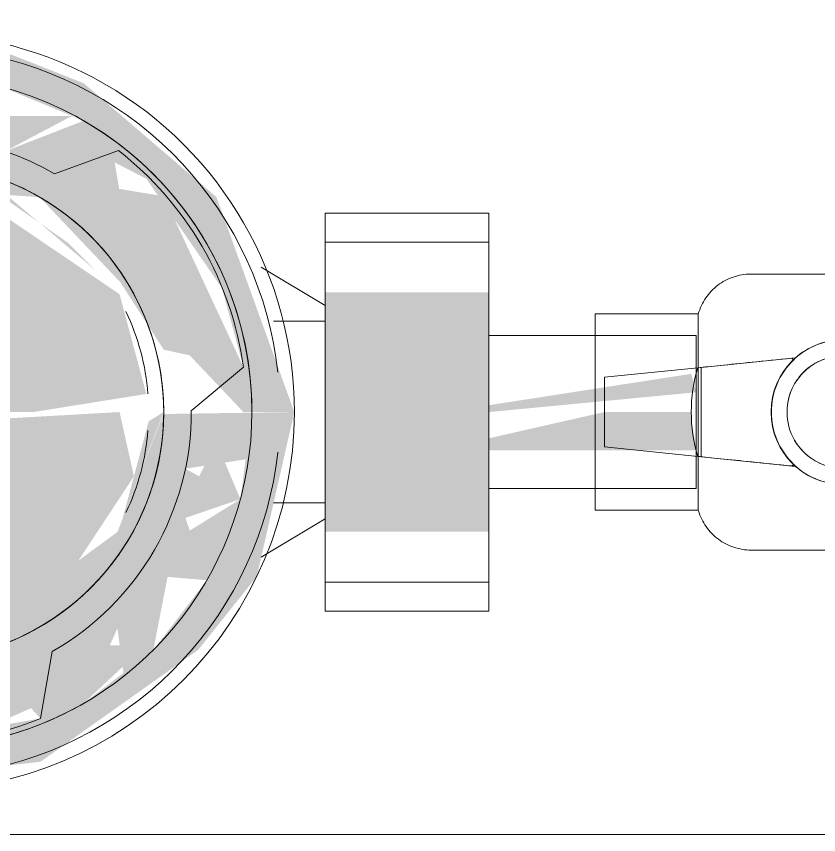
# Model space of a CAD drawing. Header units: metres. Extents: x -1 to 106, y -6 to 62.
# Drawn here: x 44.3449 to 44.476, y 0 to 0.1338 of the extents above; entities that cross this region are included whole.
import ezdxf

# ---------------------------------------------------------------- set-up
doc = ezdxf.new("R2010")
doc.units = ezdxf.units.M
doc.layers.add('ARQ-PAR', color=7, linetype='Continuous', lineweight=5)
doc.layers.add('P-PIPE', color=7, linetype='Continuous', lineweight=5)
doc.layers.add('ARQ_1100_BASE_TÉRREO_GARAGEM_dwg', color=7, linetype='Continuous', lineweight=5, true_color=0x767676)

# ---------------------------------------------------------------- blocks, each defined once
blk = doc.blocks.new('Hidrometro 7m³ - 7 m³_h - 1_-3701145-TÉRREO 1_20')
at = {"layer": 'P-PIPE', "true_color": 0x0080ff}
h = blk.add_hatch(color=150, dxfattribs=at)
h.paths.add_polyline_path([(44.2664414083176, 0.06909605118245829), (44.28917353208369, 0.06909605118245829), (44.28917353208369, 0.07960046197354588), (44.27476355905315, 0.07644698668105045), (44.28538574364968, 0.1019621298763839), (44.29709031341568, 0.1059242974098227), (44.30328371528852, 0.100561441652834), (44.31992806166426, 0.1061111957241914), (44.34866949020559, 0.1042444947339984), (44.38198949466586, 0.06909605118245829), (44.3903116454014, 0.06909605118245829), (44.37757840804214, 0.1042444947339984), (44.35587652685951, 0.1228720191555775), (44.33913141028909, 0.1294783269932707), (44.31414147937885, 0.1292600836085515), (44.28186101631636, 0.1076130969681794), (44.27257491322339, 0.09596869199813697)])
h.paths.add_polyline_path([(44.38198949466586, 0.07644698668105045), (44.36520477308689, 0.08533361212644079), (44.36093588832377, 0.1099241990783136), (44.36614346251969, 0.1072234572679232), (44.37847205775766, 0.08938901452853108)])
h.paths.add_polyline_path([(44.34304650980732, 0.1117386752202845), (44.34261157434013, 0.1222219716283445), (44.35587652685951, 0.1167274483905978)])
h.paths.add_polyline_path([(44.32557307521279, 0.1141042997974008), (44.31618934620796, 0.1224915784111344), (44.32837652685952, 0.1240960511824631), (44.32653112560383, 0.1175188767289187)])
h = blk.add_hatch(color=150, dxfattribs=at)
h.paths.add_polyline_path([(44.3008765268595, 0.02146465397431875), (44.29570815831803, 0.03394760763091817), (44.29437201473222, 0.02645574167321997), (44.29967794287474, 0.02238435981317179)])
h.paths.add_polyline_path([(44.35587652685951, 0.02146465397431875), (44.36599799016818, 0.03096864509699335), (44.35762595962182, 0.03096864509699335)])
h.paths.add_polyline_path([(44.32837652685952, 0.0285101244902954), (44.35246345493101, 0.03889199872469553), (44.34352620049346, 0.03462473456734465), (44.3200890009291, 0.03278602763186768), (44.32663809026684, 0.02923020850431103)])
h.paths.add_polyline_path([(44.37600792406768, 0.0415960511824559), (44.38150244730541, 0.0548610037018137), (44.37121158484739, 0.04846777446037367)])
h.paths.add_polyline_path([(44.36726739982476, 0.03020517821719941), (44.36958983181503, 0.04214789481557809), (44.36483559112133, 0.04255667632787981), (44.36711708563727, 0.03096864509699335)])
h.paths.add_polyline_path([(44.28074512965136, 0.0415960511824559), (44.28709011905043, 0.05081623709798287), (44.27525060641367, 0.0548610037018137), (44.27916976302892, 0.04539932264801928)])
h.paths.add_polyline_path([(44.28948565389425, 0.03020517821719941), (44.28716322190397, 0.04214789481557809), (44.28074512965136, 0.0415960511824559), (44.28917353208369, 0.03061194328013662)])
h.paths.add_polyline_path([(44.3078094188811, 0.03702929955374943), (44.29154828063213, 0.05922795234719246), (44.29603563059842, 0.08938901452853111), (44.28917353208369, 0.07644698668105049), (44.29423165098309, 0.04983072146700715), (44.30404697303348, 0.0385877556515491)])
h.paths.add_polyline_path([(44.36222154066563, 0.05160898364443628), (44.36896245355167, 0.06909605118247564), (44.36650393294497, 0.0675910892088119), (44.36250352299573, 0.05266135602715381)])
h.paths.add_polyline_path([(44.27525060641367, 0.0548610037018137), (44.27990001477711, 0.06353825883361074), (44.27392809054623, 0.06490650904059617), (44.27518368352808, 0.05536933348501252)])
h.paths.add_polyline_path([(44.38150244730541, 0.0548610037018137), (44.37755418571319, 0.0641356123062253), (44.37476550350146, 0.05859164039138805)])
h.paths.add_polyline_path([(44.35792843599953, 0.09217800164956662), (44.33888093765058, 0.1082990459583095), (44.34364424601294, 0.103535737595953), (44.35338717580437, 0.09671926184470991), (44.35707511084427, 0.0930313268048481)])
h.paths.add_polyline_path([(44.34304650980732, 0.1117386752202846), (44.35396584983152, 0.1175188767289188), (44.34280669834475, 0.1175188767289188)])
h.paths.add_polyline_path([(44.32557307521279, 0.1141042997974008), (44.32837652685952, 0.1240960511824631), (44.32076454584154, 0.1175188767289188)])
h = blk.add_hatch(color=150, dxfattribs=at)
h.paths.add_polyline_path([(44.33534399432632, 0.01543190144721049), (44.34728328871018, 0.02067322563599793), (44.33452895480993, 0.02932010699618438), (44.30946976500883, 0.02067322563599793), (44.30793613983968, 0.01899039134059978), (44.32837652685952, 0.01543190144721049)])
h.paths.add_polyline_path([(44.38198949466586, 0.07644698668105054), (44.36896245355167, 0.104384240657573), (44.35966274030337, 0.1059242974098228), (44.35707511084427, 0.09779463516722198), (44.36896245355167, 0.07929782146058673)])
h.paths.add_polyline_path([(44.27476355905315, 0.07644698668105054), (44.29154828063213, 0.08533361212645821), (44.29581716539527, 0.109924199078227), (44.29154828063213, 0.1081688815701903), (44.2784182761829, 0.089894122223798)])
for points in [[(44.347641856575, 0.06909605118245839), (44.36611442012398, 0.0720546947942425), (44.36174505675123, 0.08836138089792687), (44.33666405278991, 0.1054060747330837), (44.31722199284723, 0.104637862232831), (44.30304611051864, 0.09639949444875882), (44.29224627735333, 0.07805450298047688), (44.29500799696779, 0.06909605118245839), (44.33913141028909, 0.06909605118245839)], [(44.26173075329282, 0.04951764388595495), (44.26173075329282, 0.08867445847896163), (44.23462652685951, 0.08867445847896163), (44.23462652685951, 0.04951764388595495)], [(44.39533480042625, 0.04951764388595495), (44.4221265268595, 0.04951764388595495), (44.4221265268595, 0.08867445847896163), (44.39533480042625, 0.08867445847896163), (44.39533480042625, 0.05540207213404508)], [(44.32837652685952, 0.03056539175155606), (44.35172825081303, 0.03981391552875142), (44.36409253790201, 0.05859164039138812), (44.36174505675123, 0.06909605118245839), (44.29091702395036, 0.06509844062039932), (44.29500799696779, 0.04983072146700723), (44.3200890009291, 0.03278602763186775), (44.32805849097301, 0.03065060921050256)]]:
    blk.add_hatch(color=150, dxfattribs=at).paths.add_polyline_path(points)
h = blk.add_hatch(color=150, dxfattribs=at)
h.paths.add_polyline_path([(44.27525060641367, 0.05486100370181368), (44.28554146887166, 0.04846777446037365), (44.27916976302892, 0.04539932264801925)])
h.paths.add_polyline_path([(44.27337652685949, 0.06909605118245829), (44.28198755021759, 0.05859164039138802), (44.27475945877587, 0.05859164039138802), (44.27392809054623, 0.06490650904059614)])
h.paths.add_polyline_path([(44.3214090593927, 0.008713775371645867), (44.34881691387934, 0.01192035277949578), (44.37459392017498, 0.03020517821719938), (44.38417814049563, 0.04222341036674495), (44.3903116454014, 0.06909605118245829), (44.36892056752252, 0.06877789520456475), (44.36139582910995, 0.04948149382569925), (44.33534399432632, 0.03037705177132131), (44.31991319078779, 0.03201575307412201), (44.29500799696779, 0.04848605077728268), (44.28310880768578, 0.06909605118245829), (44.2664414083176, 0.06909605118245829), (44.28074512965136, 0.03197828301600563), (44.29154828063213, 0.01981232983043853), (44.31787211606844, 0.008713775371645867)])
h.paths.add_polyline_path([(44.3214090593927, 0.0154319014472104), (44.30946976500883, 0.02067322563599784), (44.3214090593927, 0.02942740898417325), (44.34728328871018, 0.02067322563599784), (44.34881691387934, 0.01899039134059969), (44.32837652685952, 0.0154319014472104)])
h.paths.add_polyline_path([(44.3008765268595, 0.02146465397431872), (44.29191746259767, 0.03166775209428535), (44.29912709409719, 0.03096864509699332), (44.29967794287474, 0.02797609688112031)])
h.paths.add_polyline_path([(44.37600792406768, 0.04159605118245588), (44.37251178403451, 0.05178949766434972), (44.38150244730541, 0.05486100370181368), (44.37640582803125, 0.04255667632787979)])
h.paths.add_polyline_path([(44.36726739982476, 0.03020517821719938), (44.36958983181503, 0.04214789481557806), (44.37600792406768, 0.04159605118245588), (44.36757952163532, 0.03061194328015392)])
h.paths.add_polyline_path([(44.35587652685951, 0.02146465397431872), (44.36139582910995, 0.0337365439586076), (44.36238103898679, 0.0264557416732546), (44.36139582910995, 0.02569976354589109)])
h.paths.add_polyline_path([(44.28948565389425, 0.03020517821719938), (44.28716322190397, 0.04214789481557806), (44.29154828063213, 0.04068154924926654), (44.28963596808175, 0.03096864509699332)])
h.paths.add_polyline_path([(44.38150244730541, 0.05486100370181368), (44.37251178403451, 0.05983965563035819), (44.38235831288408, 0.06136194819088438), (44.38199359494315, 0.05859164039138802)])
at = {"layer": 'P-PIPE'}
for p, q in [((44.32794856342441, 0.1295922654789698), (44.31799457648525, 0.1295922654789698)), ((44.31799457648525, 0.1295922654789698), (44.32794856342441, 0.1295922654789698)), ((44.32794856342441, 0.1295922654789698), (44.34055331777043, 0.1295922654789698)), ((44.34055331777043, 0.1295922654789698), (44.32794856342441, 0.1295922654789698)), ((44.29520394607288, 0.1118507755257416), (44.30565276223415, 0.1080477174597237)), ((44.30565276223415, 0.1080477174597238), (44.29520394607288, 0.1118507755257417)), ((44.35110029148469, 0.1080477174597233), (44.36154910764596, 0.1118507755257409)), ((44.36154910764596, 0.111850775525741), (44.35110029148469, 0.1080477174597233)), ((44.23462652685942, 0.09689156385659235), (44.23462652685942, 0.1016447172334638)), ((44.23462652685942, 0.1016447172334638), (44.23462652685942, 0.09689156385659238)), ((44.2617307532927, 0.1016447172334638), (44.23462652685942, 0.1016447172334638)), ((44.2617307532927, 0.1016447172334638), (44.23462652685942, 0.1016447172334638)), ((44.2617307532927, 0.09689156385659238), (44.2617307532927, 0.1016447172334638)), ((44.2617307532927, 0.1016447172334638), (44.2617307532927, 0.09689156385659235)), ((44.39533480042614, 0.09689156385659235), (44.39533480042614, 0.1016447172334638)), ((44.39533480042614, 0.1016447172334638), (44.39533480042614, 0.09689156385659219)), ((44.42212652685942, 0.1016447172334638), (44.39533480042614, 0.1016447172334638)), ((44.42212652685942, 0.1016447172334638), (44.39533480042614, 0.1016447172334638)), ((44.42212652685942, 0.09689156385659219), (44.42212652685942, 0.1016447172334638)), ((44.42212652685942, 0.1016447172334638), (44.42212652685942, 0.09689156385659235)), ((44.23462652685942, 0.09689156385659228), (44.23462652685942, 0.0413005385083241)), ((44.23462652685942, 0.09689156385659226), (44.23462652685942, 0.08867445847896095)), ((44.2617307532927, 0.09689156385659235), (44.23462652685942, 0.09689156385659235)), ((44.2617307532927, 0.09689156385659226), (44.23462652685942, 0.09689156385659226)), ((44.2617307532927, 0.0886744584789608), (44.2617307532927, 0.09689156385659219)), ((44.2617307532927, 0.04130053850832417), (44.2617307532927, 0.09689156385659237)), ((44.39533480042614, 0.09689156385659237), (44.39533480042614, 0.04130053850832417)), ((44.39533480042614, 0.09689156385659212), (44.39533480042614, 0.08867445847896067)), ((44.42212652685942, 0.09689156385659244), (44.39533480042614, 0.09689156385659244)), ((44.42212652685942, 0.09689156385659219), (44.39533480042614, 0.09689156385659219)), ((44.42212652685942, 0.08867445847896051), (44.42212652685942, 0.09689156385659205)), ((44.42212652685942, 0.04130053850832424), (44.42212652685942, 0.09689156385659244)), ((44.2617307532927, 0.08634927850381162), (44.2717539514761, 0.09237182356892892)), ((44.27175395147611, 0.09237182356893352), (44.2617307532927, 0.08634927850381162)), ((44.38489976478133, 0.09280704942437362), (44.39533480042614, 0.08653704744725771)), ((44.39533480042614, 0.08653704744725771), (44.38489976478135, 0.09280704942435895)), ((44.26983449149891, 0.08396211992977673), (44.2617307532927, 0.08396211992977673)), ((44.2617307532927, 0.08396211992977677), (44.2698344914989, 0.08396211992977677)), ((44.39533480042614, 0.08396211992977673), (44.38691856221992, 0.08396211992977673)), ((44.38691856221993, 0.08396211992977677), (44.39533480042614, 0.08396211992977677)), ((44.28328151203093, 0.06929957547893446), (44.27476355905306, 0.07644698668104953)), ((44.27476355905306, 0.07644698668104961), (44.28328151203093, 0.06929957547893442)), ((44.38198949466577, 0.0764469866810496), (44.3734715416879, 0.06929957547893409)), ((44.3734715416879, 0.06929957547893414), (44.38198949466577, 0.07644698668104981)), ((44.2617307532927, 0.05422998243513974), (44.26983449149891, 0.05422998243513974)), ((44.2698344914989, 0.05422998243513974), (44.2617307532927, 0.05422998243513974)), ((44.38691856221992, 0.05422998243513974), (44.39533480042614, 0.05422998243513974)), ((44.39533480042614, 0.05422998243513974), (44.38691856221993, 0.05422998243513974)), ((44.2717539514761, 0.04582027879598757), (44.2617307532927, 0.05184282386110486)), ((44.2617307532927, 0.05184282386110486), (44.27175395147611, 0.04582027879598296)), ((44.39533480042614, 0.05165505491765879), (44.38489976478133, 0.04538505294054285)), ((44.38489976478135, 0.04538505294055752), (44.39533480042614, 0.05165505491765879)), ((44.23462652685942, 0.04951764388595575), (44.23462652685942, 0.04130053850832435)), ((44.2617307532927, 0.04130053850832428), (44.2617307532927, 0.04951764388595561)), ((44.39533480042614, 0.04951764388595545), (44.39533480042614, 0.04130053850832419)), ((44.42212652685942, 0.04130053850832412), (44.42212652685942, 0.04951764388595531)), ((44.23462652685942, 0.04130053850832428), (44.23462652685942, 0.03654738513145261)), ((44.23462652685942, 0.03654738513145264), (44.23462652685942, 0.04130053850832402)), ((44.23462652685942, 0.04130053850832428), (44.2617307532927, 0.04130053850832428)), ((44.2617307532927, 0.04130053850832409), (44.23462652685942, 0.04130053850832409)), ((44.2617307532927, 0.04130053850832402), (44.2617307532927, 0.03654738513145264)), ((44.2617307532927, 0.03654738513145261), (44.2617307532927, 0.04130053850832428)), ((44.39533480042614, 0.04130053850832428), (44.39533480042614, 0.03654738513145261)), ((44.39533480042614, 0.03654738513145264), (44.39533480042614, 0.04130053850832409)), ((44.42212652685942, 0.04130053850832409), (44.39533480042614, 0.04130053850832409)), ((44.39533480042614, 0.0413005385083242), (44.42212652685942, 0.0413005385083242)), ((44.42212652685942, 0.04130053850832409), (44.42212652685942, 0.03654738513145264)), ((44.42212652685942, 0.03654738513145261), (44.42212652685942, 0.04130053850832428)), ((44.2617307532927, 0.03654738513145261), (44.23462652685942, 0.03654738513145261)), ((44.2617307532927, 0.03654738513145264), (44.23462652685942, 0.03654738513145264)), ((44.42212652685942, 0.03654738513145261), (44.39533480042614, 0.03654738513145261)), ((44.42212652685942, 0.03654738513145264), (44.39533480042614, 0.03654738513145264)), ((44.3079361398396, 0.01899039134058474), (44.30600527665622, 0.02994086060871737)), ((44.30600527665622, 0.02994086060871744), (44.3079361398396, 0.0189903913405848)), ((44.35074777706262, 0.02994086060871782), (44.34881691387923, 0.01899039134058503)), ((44.34881691387923, 0.0189903913405851), (44.35074777706262, 0.02994086060871805))]:
    blk.add_line(p, q, dxfattribs=at)
at = {"layer": 'P-PIPE', "flags": 128}
for points in [[(44.38761810709135, 0.0756271934316121), (44.38730954411589, 0.07799100056405892), (44.38690670088454, 0.08034057767498606), (44.38641022186054, 0.08267216594224573), (44.38582090130438, 0.0849820353219669), (44.38513968200327, 0.08726649051586359), (44.38436765376271, 0.0895218768830311), (44.3835060516633, 0.09174458628631955), (44.38255625408451, 0.09393106286486468), (44.3815197804999, 0.09607780872260546), (44.38039828904609, 0.09818138952405629), (44.37919357387018, 0.1002384399887229), (44.37790756225942, 0.1022456692746323), (44.3765423115581, 0.1041998662431466), (44.37510000587602, 0.1060979045959632), (44.37358295259472, 0.1079367478766438), (44.37199357867575, 0.109713454328201), (44.37033442677834, 0.111425181599273), (44.36860815119162, 0.113069191291421), (44.36681751358824, 0.1146428533398547), (44.36496537860639, 0.1161436502209692), (44.36305470926697, 0.1175691809798827), (44.3610885622333, 0.118917165071514), (44.35907008292125, 0.1201854460088565), (44.35700250046711, 0.1213719948129588), (44.35488912256172, 0.1224749132588748), (44.35273333015894, 0.1234924369123525), (44.35053857206675, 0.1244229379526002), (44.34830835942985, 0.1252649277764518), (44.34604626011274, 0.1260170593798082), (44.34375589299174, 0.126678129512543), (44.34144092216571, 0.1272470806034934), (44.33910505109412, 0.127723002452246), (44.33675201667236, 0.1281051336853927), (44.33438558325357, 0.128392862974454), (44.33200953662647, 0.1285857300139586), (44.3296276779587, 0.1286834262578109), (44.32724381771605, 0.1286857954128006), (44.32486176956643, 0.1285928336888408), (44.32248534427874, 0.1284046898048587), (44.32011834362643, 0.128121664750911), (44.3177645543056, 0.1277442113066984), (44.31542774187709, 0.1272729333172396), (44.31311164474235, 0.1267085847267636), (44.31081996816268, 0.1260520683726208), (44.30855637833166, 0.1253044345409635), (44.30632449651021, 0.1244668792863961), (44.30412789323315, 0.1235407425186958), (44.30197008259714, 0.1225275058591002), (44.29985451663885, 0.1214287902701269), (44.29778457981261, 0.1202463534623239), (44.29576358357565, 0.1189820870823669), (44.29379476109091, 0.1176380136867483), (44.29188126205435, 0.116216283506188), (44.29002614765622, 0.1147191710057025), (44.28823238568383, 0.1131490712458938), (44.2865028457737, 0.1115084960514709), (44.28484029482075, 0.1098000699927736), (44.2832473925518, 0.1080265261870372), (44.28172668727075, 0.1061907019260004), (44.28028061178158, 0.1042955341369073), (44.27891147949664, 0.1023440546838866), (44.2776214807355, 0.1003393855177979), (44.27641267922093, 0.0982847336816506), (44.27528700877762, 0.09618338618011749), (44.27424627023805, 0.09403870472088979), (44.27329212856194, 0.09185412033681231), (44.27242611017235, 0.08963312789690799), (44.271649600514, 0.08737928051526628), (44.27096384183677, 0.08509618386687443), (44.27036993120809, 0.08278749041940081), (44.26986881875848, 0.08045689358981867), (44.2694613061608, 0.07810812183590186), (44.26914804534832, 0.07574493269142894), (44.26913494662767, 0.0756271934316121)], [(44.36895942209691, 0.06909605118245839), (44.36892696010935, 0.07071893414237142), (44.36882962607886, 0.07233922083573514), (44.36866757571917, 0.07395431914951477), (44.36844106827627, 0.0755616452708953), (44.36815046611372, 0.07715862782099264), (44.36779623413306, 0.0787427119683972), (44.36737893902985, 0.0803113635163996), (44.3668992483872, 0.08186207295712386), (44.36635792960785, 0.0833923594863137), (44.3657558486864, 0.08489977497189319), (44.36509396882386, 0.0863819078707232), (44.36437334888678, 0.08783638708627657), (44.3635951417134, 0.0892608857621209), (44.36276059226911, 0.09065312500424395), (44.36187103565509, 0.09201087752683346), (44.36092789497207, 0.09333197121551629), (44.35993267904403, 0.09461429260221847), (44.35888698000411, 0.09585579024624025), (44.3577924707477, 0.09705447801617505), (44.35665090225616, 0.09820843826735356), (44.35546410079551, 0.09931582490947638), (44.35423396499493, 0.100374866360225), (44.35296246280927, 0.1013838683791164), (44.35165162837085, 0.1023412167781883), (44.35030355873511, 0.1032453800042296), (44.34892041052585, 0.1040949115889887), (44.34750439648517, 0.1048884524630956), (44.34605778193352, 0.1056247331304592), (44.34458288114558, 0.106302575699085), (44.34308205364791, 0.1069208957654372), (44.34155770044438, 0.1074787041493478), (44.34001226017497, 0.1079751084763536), (44.33844820521443, 0.108409314605453), (44.33686803771699, 0.1087806278994556), (44.33527428561364, 0.1090884543363162), (44.33366949856771, 0.1093323014593723), (44.33205624389613, 0.1095117791652554), (44.3304371024623, 0.1096266003279518), (44.32881466454705, 0.1096765812580596), (44.32719152570498, 0.1096616419967738), (44.32557028261195, 0.1095818064436997), (44.32395352891108, 0.1094372023187184), (44.32234385106343, 0.1092280609575588), (44.32074382421013, 0.108954716941821), (44.31915600805286, 0.1086176075635894), (44.31758294275873, 0.1082172721259526), (44.31602714489669, 0.1077543510802267), (44.31449110341131, 0.1072295850013378), (44.31297727564148, 0.1066438134030443), (44.31148808338853, 0.1059979733949734), (44.31002590904252, 0.105293098183344), (44.30859309177035, 0.104530315418148), (44.30719192377411, 0.1037108453890583), (44.3058246466237, 0.1028359990733581), (44.30449344767085, 0.1019071760384869), (44.30320045654986, 0.1009258622031921), (44.30194774177079, 0.09989362746026234), (44.3007373074101, 0.09881212316507311), (44.29957108990437, 0.09768307949380672), (44.29845095495298, 0.09650830267548798), (44.29737869453285, 0.09528967210240956), (44.29635602403194, 0.09402913732355576), (44.29538457950487, 0.0927287149256333), (44.29446591505562, 0.09139048530708017), (44.29360150035141, 0.0900165893498346), (44.29279271827134, 0.0886092249943042), (44.29204086269422, 0.08717064372328781), (44.29134713642854, 0.08570314695992623), (44.29071264928839, 0.08420908238595401), (44.29013841631782, 0.08269084018602169), (44.28962535616709, 0.08115084922371946), (44.28917428962295, 0.07959157315611132), (44.28878593829574, 0.07801550649228924), (44.28846092346465, 0.07642517060268736), (44.28819976508416, 0.07482310968546252), (44.2880028809519, 0.07321188669633455), (44.28787058604053, 0.07159407924840092), (44.28780309199361, 0.06997227548842269), (44.28779363162209, 0.06909605118245839)], [(44.28779363162209, 0.06909605118245839), (44.28782609360967, 0.06747316822254537), (44.28792342764014, 0.06585288152918163), (44.28808547799984, 0.06423778321540202), (44.28831198544274, 0.06263045709402147), (44.28860258760529, 0.06103347454392413), (44.28895681958595, 0.05944939039651956), (44.2893741146892, 0.05788073884851717), (44.28985380533182, 0.05633002940779291), (44.29039512411116, 0.05479974287860308), (44.29099720503262, 0.05329232739302359), (44.29165908489515, 0.05181019449419358), (44.29237970483224, 0.0503557152786402), (44.29315791200561, 0.04893121660279588), (44.2939924614499, 0.04753897736067281), (44.29488201806392, 0.04618122483808332), (44.29582515874694, 0.0448601311494005), (44.29682037467498, 0.04357780976269831), (44.29786607371491, 0.04233631211867653), (44.29896058297131, 0.04113762434874173), (44.30010215146285, 0.0399836640975632), (44.30128895292354, 0.03887627745544039), (44.30251908872408, 0.03781723600469179), (44.30379059090974, 0.03680823398581768), (44.30510142534817, 0.03585088558674582), (44.30644949498397, 0.03494672236068716), (44.30783264319317, 0.03409719077592806), (44.30924865723384, 0.0333036499018385), (44.3106952717855, 0.03256736923445758), (44.31217017257343, 0.03188952666583175), (44.3136710000711, 0.03127120659947953), (44.31519535327463, 0.03071339821558634), (44.31674079354405, 0.03021699388856317), (44.31830484850458, 0.02978278775946381), (44.31988501600203, 0.02941147446546123), (44.32147876810537, 0.02910364802860061), (44.32308355515131, 0.02885980090554452), (44.32469680982288, 0.0286803231996614), (44.32631595125672, 0.02856550203696495), (44.32793838917196, 0.02851552110685718), (44.32956152801404, 0.02853046036814297), (44.33118277110707, 0.02861029592121707), (44.33279952480794, 0.0287549000461984), (44.33440920265559, 0.02896404140735802), (44.33600922950889, 0.02923738542309582), (44.33759704566615, 0.02957449480132739), (44.33917011096028, 0.02997483023896419), (44.34072590882232, 0.03043775128469008), (44.34226195030771, 0.03096251736357893), (44.34377577807754, 0.03154828896187244), (44.34526497033048, 0.03219412896994338), (44.3467271446765, 0.03289900418159007), (44.34815996194867, 0.03366178694676881), (44.3495611299449, 0.03448125697585845), (44.35092840709532, 0.03535610329155873), (44.35225960604816, 0.03628492632642986), (44.35355259716916, 0.03726624016174199), (44.35480531194822, 0.03829847490467176), (44.35601574630892, 0.03937997919984366), (44.35718196381465, 0.04050902287111006), (44.35830209876604, 0.0416837996894288), (44.35937435918616, 0.04290243026250722), (44.36039702968708, 0.04416296504136101), (44.36136847421415, 0.04546338743930081), (44.36228713866339, 0.04680161705785393), (44.36315155336761, 0.04817551301508218), (44.36396033544768, 0.04958287737061258), (44.36471219102479, 0.05102145864162897), (44.36540591729047, 0.05248895540500787), (44.36604040443062, 0.05398301997896277), (44.36661463740119, 0.05550126217891242), (44.36712769755193, 0.05704125314119731), (44.36757876409606, 0.05860052920880546), (44.36796711542327, 0.06017659587264487), (44.36829213025436, 0.06176693176224674), (44.36855328863486, 0.06336899267947159), (44.36875017276711, 0.06498021566858223), (44.36888246767848, 0.06659802311651586), (44.36894996172541, 0.0682198268764941), (44.36895942209691, 0.06909605118245839)], [(44.26913494662767, 0.06256490893332192), (44.26944350960313, 0.06020110180085779), (44.26984635283447, 0.05785152468991331), (44.27034283185846, 0.05551993642268829), (44.27093215241463, 0.05321006704294981), (44.27161337171577, 0.05092561184905311), (44.27238539995631, 0.0486702254818856), (44.27324700205571, 0.04644751607859715), (44.2741967996345, 0.04426103950005202), (44.27523327321911, 0.04211429364231124), (44.27635476467292, 0.04001071284086041), (44.27755947984884, 0.03795366237619385), (44.2788454914596, 0.03594643309028441), (44.28021074216092, 0.03399223612177005), (44.28165304784299, 0.03209419776893618), (44.28317010112429, 0.03025535448827289), (44.28475947504327, 0.02847864803673304), (44.28641862694067, 0.02676692076564367), (44.2881449025274, 0.02512291107346103), (44.28993554013078, 0.02354924902506199), (44.29178767511262, 0.02204845214394753), (44.29369834445205, 0.02062292138503397), (44.29566449148572, 0.0192749372934027), (44.29768297079776, 0.01800665635606018), (44.2997505532519, 0.01682010755195791), (44.30186393115729, 0.01571718910604194), (44.30401972356007, 0.01469966545256419), (44.30621448165227, 0.01376916441231645), (44.30844469428919, 0.01292717458846485), (44.31070679360628, 0.01217504298510847), (44.31299716072726, 0.01151397285237375), (44.31531213155331, 0.01094502176142326), (44.31764800262489, 0.01046909991267074), (44.32000103704664, 0.01008696867952402), (44.32236747046544, 0.009799239390462738), (44.32474351709254, 0.009606372350958084), (44.32712537576031, 0.00950867610712315), (44.32950923600296, 0.009506306952116104), (44.33189128415258, 0.009599268676075856), (44.33426770944031, 0.009787412560057994), (44.33663471009259, 0.010070437614023), (44.33898849941342, 0.01044789105821831), (44.34132531184191, 0.01091916904769444), (44.34364140897667, 0.01148351763817044), (44.34593308555634, 0.0121400339922959), (44.34819667538736, 0.01288766782395317), (44.35042855720879, 0.01372522307852062), (44.35262516048586, 0.01465135984622087), (44.35478297112187, 0.01566459650581654), (44.35689853708016, 0.01676331209478984), (44.35896847390641, 0.01794574890259276), (44.36098947014336, 0.01921001528256714), (44.36295829262811, 0.02055408867816844), (44.3648717916647, 0.02197581885872867), (44.36672690606279, 0.02347293135921416), (44.36852066803518, 0.02504303111902294), (44.37025020794532, 0.02668360631344584), (44.37191275889826, 0.02839203237214313), (44.37350566116721, 0.03016557617787952), (44.37502636644826, 0.03200140043891632), (44.37647244193743, 0.0338965682280267), (44.37784157422237, 0.03584804768104744), (44.37913157298351, 0.0378527168471361), (44.38034037449808, 0.03990736868326611), (44.38146604494139, 0.04200871618481655), (44.38250678348097, 0.04415339764402691), (44.38346092515707, 0.04633798202810439), (44.38432694354665, 0.04855897446800871), (44.38510345320501, 0.05081282184965042), (44.38578921188225, 0.05309591849804227), (44.38638312251092, 0.05540461194551589), (44.38688423496053, 0.05773520877509803), (44.38729174755822, 0.06008398052903215), (44.38760500837069, 0.06244716967352241), (44.38761810709135, 0.06256490893332192)]]:
    blk.add_lwpolyline(points, dxfattribs=at)
at = {"layer": 'P-PIPE'}
for centre, radius, start, end in [((44.32837652685942, 0.06909605118245829), 0.06193511854191745, 359.9999999999996, 179.9999999999997), ((44.32837652685942, 0.06909605118245832), 0.055, 1.526666247102488e-13, 179.9999999999997), ((44.32837652685942, 0.06909605118245829), 0.055, 75.00000000000493, 90.00000000000026), ((44.32837652685942, 0.06909605118245829), 0.05500000000000002, 105.0000000000008, 180.0000000000001), ((44.32837652685942, 0.06909605118245829), 0.054999999999997, 6.794821364945334e-13, 60.00000000000215), ((44.32837652685942, 0.06909605118245858), 0.04509547410239921, 59.74141256887262, 104.8384714029756), ((44.32837652685942, 0.06909605118245865), 0.04509547410239672, 59.74141256887123, 104.8384714029764), ((44.32837652685942, 0.06909605118245858), 0.0450954741024003, 104.8384714029753, 120.2585874311342), ((44.32837652685942, 0.06909605118245865), 0.04509547410240608, 104.8384714029735, 120.2585874311309), ((44.32837652685942, 0.06909605118245865), 0.05411456892289069, 127.8072091242655, 172.1927908757327), ((44.32837652685942, 0.06909605118245865), 0.05411456892288231, 7.807209124266516, 52.19279087573535), ((44.32837652685942, 0.06909605118245865), 0.04058592669216665, 1.567318989948473e-13, 180), ((44.32837652685942, 0.06909605118245832), 0.04058289523740567, 30.00306117454352, 149.996938825456), ((44.32837652685942, 0.06909605118245858), 0.04058592669215528, 44.99999999999979, 134.9999999999997), ((44.32837652685942, 0.06909605118245837), 0.03812740608546496, 94.49728513183686, 115.5027148684779), ((44.32837652685942, 0.06909605118245832), 0.03812740608546464, 75.0000000000091, 85.50271486844144), ((44.32837652685942, 0.06909605118245837), 0.03812740608546706, 75.00000000000996, 85.50271486844173), ((44.32837652685942, 0.06909605118245832), 0.03812740608546349, 105.0000000000017, 115.5027148684788), ((44.32837652685942, 0.06909605118245832), 0.04058289523741072, 149.9999999999977, 179.9999999999996), ((44.32837652685942, 0.06909605118245832), 0.04058289523740653, 359.9999999999995, 30.00000000000435), ((44.32837652685942, 0.06909605118245837), 0.03812740608547249, 154.497285131224, 175.5027148684159), ((44.32837652685942, 0.06909605118245837), 0.03812740608546576, 4.497285131582427, 25.50271486832738), ((44.32837652685942, 0.06909605118245858), 0.04058592669216374, 164.9999999999989, 179.9999999999993), ((44.32837652685942, 0.06909605118245832), 0.03812740608546576, 165.000000000001, 175.5027148684171), ((44.32837652685942, 0.06909605118245858), 0.04058592669215954, 359.9999999999996, 14.99999999999882), ((44.32837652685942, 0.06909605118245829), 0.06193511854191747, 179.9999999999999, 359.9999999999996), ((44.32837652685942, 0.06909605118245832), 0.05499999999999969, 179.9999999999999, 281.3328214509258), ((44.32837652685942, 0.06909605118245858), 0.04509547410241183, 179.7414125688652, 240.2585874311395), ((44.32837652685942, 0.06909605118245865), 0.04509547410240874, 179.7414125688649, 240.2585874311376), ((44.32837652685942, 0.06909605118245858), 0.04058592669216666, 180.0000000000002, 254.9999999999944), ((44.32837652685942, 0.06909605118245865), 0.0405859266921616, 180.0000000000006, 1.017777498068325e-13), ((44.32837652685942, 0.06909605118245832), 0.04058289523741365, 180, 359.9999999999994), ((44.32837652685942, 0.06909605118245858), 0.04058592669216007, 284.9999999999879, 359.9999999999994), ((44.32837652685942, 0.06909605118245832), 0.0549999999999931, 284.9999999999948, 359.9999999999993), ((44.32837652685942, 0.06909605118245858), 0.04509547410239452, 299.7414125688619, 0.2585874311344354), ((44.32837652685942, 0.06909605118245865), 0.04509547410239596, 299.741412568861, 0.2585874311340912), ((44.32837652685942, 0.06909605118245832), 0.03812740608547167, 184.4972851316481, 205.5027148683264), ((44.32837652685942, 0.06909605118245837), 0.03812740608546202, 184.4972851316466, 205.5027148683204), ((44.32837652685942, 0.06909605118245832), 0.03812740608546257, 334.4972851316414, 355.5027148683528), ((44.32837652685942, 0.06909605118245837), 0.0381274060854619, 334.4972851316414, 355.5027148683525), ((44.32837652685942, 0.06909605118245832), 0.0381274060854648, 244.4972851316533, 265.502714868302), ((44.32837652685942, 0.06909605118245837), 0.03812740608546832, 244.4972851316552, 265.5027148683023), ((44.32837652685942, 0.06909605118245837), 0.03812740608546146, 274.4972851316335, 284.9999999999917), ((44.32837652685942, 0.06909605118245829), 0.05500000000000284, 239.9999999999979, 281.3328214509253), ((44.32837652685942, 0.06909605118245829), 0.05500000000000316, 284.9999999999923, 299.9999999999949), ((44.32837652685942, 0.06909605118245865), 0.05411456892288512, 247.8072091242652, 292.1927908757273)]:
    blk.add_arc(centre, radius, start, end, dxfattribs=at)
blk = doc.blocks.new('Registro Esfera VS - Agua Fria - MEP - Tigre - Soldável - 25 mm-271304-TÉRREO 1_20')
at = {"layer": 'P-PIPE', "true_color": 0x0080ff}
for points in [[(-0.002383723405501678, 0.008896176860125343), (-0.009210000000099262, 0), (0.002768134035422827, 0.00494301760747826), (3.020337103271231e-05, 0.007043905697468654)], [(-0.03906332607866998, 0.005689999999992643), (-0.03906332607866998, -0.005689999999992643), (-0.02487006381127431, 0)], [(0.03906332607846207, 0.005689999999992643), (0.0248700638110664, 0), (0.03906332607846207, 0), (0.03906332607846207, 0.004959368053600884)]]:
    blk.add_hatch(color=150, dxfattribs=at).paths.add_polyline_path(points)
at = {"layer": 'P-PIPE'}
for p, q in [((-0.01358429738180257, 0.03030999999999917), (-0.01584000000010729, 0.03030999999999917)), ((-0.01583999999999996, 0.03031), (-0.01583999999999996, 0)), ((-0.01222163749089123, 0.02257000000000266), (-0.01358429738180257, 0.03030999999999917)), ((-0.0135842973816735, 0.03031), (-0.0135842973816735, 0)), ((-0.02464000000010529, 0.0293099999999994), (-0.0303300000000806, 0.02362000000000676)), ((-0.01584000000010729, 0.0293099999999994), (-0.02464000000010529, 0.0293099999999994)), ((-0.02463999999999955, 0.02931), (-0.02463999999999955, -3.698392923922007e-16)), ((-0.02463999999999955, 0.02931), (-0.02463999999999955, 0.007585986211954953)), ((-0.01583999999999996, 0.02931), (-0.01583999999999996, -0.02931)), ((-0.01583999999999996, 0.02931), (-0.01583999999999996, -0.02931)), ((-0.03032999999999977, 0.006113305845321444), (-0.03032999999999977, 0.02361999999999994)), ((0.01506999999989175, 0.02257000000000266), (-0.01222163749089123, 0.02257000000000266)), ((-0.01222163749075781, -7.880273381768952e-17), (-0.01222163749075781, 0.02257)), ((-0.01222163749075781, -1.444693502669362e-16), (-0.01222163749075781, 0.02257)), ((-0.0303300000000806, 0.01651999999999971), (-0.04243000000008652, 0.01651999999999971)), ((-0.04242999999999963, 0.01652), (-0.04242999999999963, -0.01652)), ((-0.04242999999999963, 0.01652), (-0.04242999999999963, 0.008260000000000014)), ((-0.03032999999999977, 0.01652), (-0.03032999999999977, 0.004275690625093394)), ((-0.03032999999999977, 0.01652), (-0.03032999999999977, 0.008259999999999955)), ((0.04056999999987729, 0.01606000000001541), (0.02371116311603928, 0.01606000000001541)), ((0.0237111631161552, 0.01606000000000005), (0.0237111631161552, -1.02799192081834e-16)), ((0.02371116311615522, 0.01606), (0.02371116311615522, 4.475921902058268e-17)), ((0.04057000000000018, 0.008029999999999914), (0.04057000000000018, 0.01606)), ((0.04057000000000018, -0.01606), (0.04057000000000018, 0.01606)), ((-0.04242999999999963, -0.0125), (-0.04242999999999963, 0.0125)), ((-0.04242999999999963, 0.006249999999999895), (-0.04242999999999963, 0.0125)), ((-0.02463999999999997, 0.0125), (-0.02463999999999997, -0.0125)), ((-0.02463999999999997, 0.0125), (-0.02463999999999997, 0.006250000000000011)), ((0.02406000000000002, 0.006249999999999895), (0.02406000000000002, 0.0125)), ((0.02406000000000002, -0.0125), (0.02406000000000002, 0.0125)), ((0.04057000000000018, 0.0125), (0.04057000000000018, -0.0125)), ((0.04057000000000018, 0.0125), (0.04057000000000018, 0.006249999999999975)), ((-0.02553860962731542, 0.007070487320269976), (-0.0078170303828916, 0.008879354480644945)), ((-0.007792476536117435, 0.00888186072720898), (-0.008426103140423934, 0.008817185545575234)), ((0.008426103140424229, 0.008817185545575227), (0.007792476536117428, 0.008881860727209005)), ((0.00781703038289159, 0.00887935448064496), (0.02325066275442549, 0.007304021358403492)), ((-0.02379018224824785, 0.007248951825305039), (-0.03906332607858733, 0.005689999999999879)), ((-0.03906332607858737, 0.005689999999999879), (-0.02553860962731542, 0.007070487320269976)), ((-0.02553860962731542, 0.007070487320269978), (-0.02553860962731542, -0.007070570742106638)), ((0.02325066275442548, 0.007304021358403492), (0.02325066275442548, -0.007304118892530863)), ((0.02325066275442548, 0.007304021358403495), (0.03906332607858731, 0.005689999999999879)), ((0.03906332607858735, 0.005689999999999879), (0.02379018224824784, 0.00724895182530506)), ((-0.03906332607858733, 0.005689999999999879), (-0.03906332607858733, -0.005689999999999877)), ((0.03906332607858735, -0.005689999999999877), (0.03906332607858735, 0.005689999999999879)), ((-0.01583999999999996, 9.793431210210342e-17), (-0.01583999999999996, -0.03031)), ((-0.0135842973816735, 9.793431210210342e-17), (-0.0135842973816735, -0.03031)), ((0.02371116311615523, 4.475921902058255e-17), (0.02371116311615523, -0.01605999999999995)), ((-0.02463999999999955, -5.520668587620755e-16), (-0.02463999999999955, -0.02931)), ((-0.01222163749075781, -0.02257), (-0.01222163749075781, -7.880273381768952e-17)), ((-0.01222163749075781, -0.02257), (-0.01222163749075781, -1.444693502669362e-16)), ((0.02371116311615522, -2.036316014042374e-16), (0.02371116311615522, -0.01606)), ((-0.03032999999999977, -0.00427569062509384), (-0.03032999999999977, -0.01652)), ((-0.04242999999999963, -0.0125), (-0.04242999999999963, -0.006250000000000072)), ((-0.03906332607858733, -0.005689999999999877), (-0.02379015262154512, -0.00724904905584393)), ((-0.02553860962731542, -0.007070570742106639), (-0.03906332607858737, -0.005689999999999877)), ((-0.03032999999999977, -0.02361999999999994), (-0.03032999999999977, -0.006113305845321551)), ((-0.02463999999999997, -0.00624999999999998), (-0.02463999999999997, -0.0125)), ((0.03906332607858731, -0.005689999999999877), (0.02325066275442548, -0.007304118892530864)), ((0.02379015262154507, -0.007249049055843951), (0.03906332607858735, -0.005689999999999876)), ((0.02406000000000002, -0.0125), (0.02406000000000002, -0.006250000000000072)), ((0.04057000000000018, -0.006249999999999993), (0.04057000000000018, -0.0125)), ((-0.007816782739577144, -0.008879572489835811), (-0.02553860962731542, -0.007070570742106637)), ((-0.02463999999999955, -0.007585986211954948), (-0.02463999999999955, -0.02931)), ((0.02325066275442548, -0.007304118892530862), (0.007816782739577121, -0.008879572489835827)), ((-0.04242999999999963, -0.00825999999999997), (-0.04242999999999963, -0.01652)), ((-0.03032999999999977, -0.008260000000000003), (-0.03032999999999977, -0.01652)), ((-0.008426265668576785, -0.008817357928619533), (-0.007792259091649485, -0.00888207580522439)), ((0.00779225909164949, -0.00888207580522441), (0.008426265668577097, -0.008817357928619521)), ((0.04057000000000018, -0.01606), (0.04057000000000018, -0.008030000000000068)), ((-0.04243000000008652, -0.01651999999999971), (-0.0303300000000806, -0.01651999999999971)), ((0.02371116311603928, -0.01606000000001541), (0.04056999999987729, -0.01606000000001541)), ((-0.01358429738180257, -0.03030999999999917), (-0.01222163749089123, -0.02257000000000266)), ((-0.01222163749089123, -0.02257000000000266), (0.01506999999989175, -0.02257000000000266)), ((-0.0303300000000806, -0.02362000000000676), (-0.02464000000010529, -0.0293099999999994)), ((-0.02464000000010529, -0.0293099999999994), (-0.01584000000010729, -0.0293099999999994)), ((-0.01584000000010729, -0.03030999999999917), (-0.01358429738180257, -0.03030999999999917))]:
    blk.add_line(p, q, dxfattribs=at)
at = {"layer": 'P-PIPE', "flags": 128}
for points in [[(0.01506999999989175, 0.02257000000000266), (0.0154295041142238, 0.02256280895888067), (0.01578843309866106, 0.0225412473396525), (0.01614621274341662, 0.02250534963631421), (0.01650227067732531, 0.02245517327755452), (0.01685603728372407, 0.02239079853480634), (0.01720694661144644, 0.02231232839393147), (0.01755443728048058, 0.02221988839041674), (0.01789795337983078, 0.02211362640854991), (0.0182369453570278, 0.02199371244485215), (0.01857087089724373, 0.02186033833607912), (0.01889919579086782, 0.02171371745234514), (0.01922139478801855, 0.02155408435578611), (0.0195369524391258, 0.02138169442529838), (0.01984536391919191, 0.02119682344801204), (0.02014613583569726, 0.02099976717803547), (0.02043878701775911, 0.02079084086338976), (0.02072284928585095, 0.02057037874156581), (0.02099786820090394, 0.0203387335049692), (0.02126340379143922, 0.02009627573654712), (0.02151903125706767, 0.01984339331703559), (0.02176434164842658, 0.01958049080431201), (0.02199894252119666, 0.01930798878636037), (0.02222245856402642, 0.01902632320821303), (0.02243453219890835, 0.0187359446747922), (0.02263482415331391, 0.01843731772973774), (0.0228230140028053, 0.0181309201125257), (0.02299880068381199, 0.0178172419939121), (0.02316190297504745, 0.0174967851920238), (0.02331205994773936, 0.01717006236935617), (0.02344903138273267, 0.01683759621275685), (0.02357259815495072, 0.01649991859708844), (0.02368256258389774, 0.01615756973458006), (0.02371116311603928, 0.01606000000001541)], [(0.007817030382757457, 0.008879354480634993), (0.007455698118566125, 0.009184849784465723), (0.007082438327809177, 0.009475651287952996), (0.006697848146563138, 0.009751293770777603), (0.006302542837130023, 0.01001133626369824), (0.005897154803546528, 0.01025536275426903), (0.005482332580307412, 0.01048298285210108), (0.005058739794476332, 0.01069383241363353), (0.004627054104094896, 0.01088757412450814), (0.004187966114172013, 0.01106389803937423), (0.003742178271882222, 0.01122252207752995), (0.003290403742636227, 0.0113631924743826), (0.002833365269310707, 0.01148568418728987), (0.002371794015988781, 0.01158980125562621), (0.00190642839818629, 0.01167537711434643), (0.001438012901643015, 0.01174227486028444), (0.0009672968911688259, 0.01179038747132554), (0.0004950334120743719, 0.01181963797756871), (2.197798508723281e-05, 0.01182997958442697), (-0.000451112601989189, 0.01182139574756179), (-0.0009234815051463557, 0.01179390019925304), (-0.001394373034868022, 0.01174753692651643), (-0.00186303386516438, 0.01168238010072582), (-0.002328714238759858, 0.01159853395886166), (-0.002790669166286171, 0.01149613263688807), (-0.003248159618475711, 0.01137533995508525), (-0.003700453708201985, 0.01123634915594366), (-0.004146827861327529, 0.01107938259513976), (-0.004586567974522769, 0.01090469138562785), (-0.00501897055742229, 0.01071255499614763), (-0.005443343858009667, 0.0105032808038528), (-0.005859008969636852, 0.01027720360287995), (-0.00626530091676741, 0.01003468506847662), (-0.006661569718993087, 0.00977611317861165), (-0.007047181430620913, 0.009501901593085131), (-0.00742151915541499, 0.009212488992009231), (-0.00778398403264664, 0.008908338373746438), (-0.00781703038300002, 0.008879354480634993)], [(-0.0078170303828916, 0.008879354480644953), (-0.009204998775837473, 0.007430807327392537), (-0.01032824358855694, 0.005768559991491155), (-0.01115446178706435, 0.003940416506020821), (-0.01165989242962754, 0.001998951857728048), (-0.01183, 1.057487430955462e-18)], [(0.01183, 3.278211035961931e-17), (0.01165989242962753, 0.001998951857728077), (0.01115446178706434, 0.003940416506020845), (0.01032824358855693, 0.005768559991491176), (0.009204998775837464, 0.00743080732739255), (0.00781703038289159, 0.008879354480644962)], [(-0.01183, -7.508160759783778e-17), (-0.01165988127951429, -0.001999016895284296), (-0.01115441782795741, -0.003940540942478061), (-0.01032814705794662, -0.005768732820076581), (-0.00920483298066854, -0.007431012703393578), (-0.007816782739577139, -0.008879572489835808)], [(0.007816782739577123, -0.008879572489835825), (0.009204832980668532, -0.00743101270339359), (0.01032814705794661, -0.005768732820076585), (0.01115441782795741, -0.00394054094247805), (0.0116598812795143, -0.001999016895284275), (0.01183, -4.335698466917393e-17)], [(-0.007816782739673272, -0.008879572489838712), (-0.007455441955518018, -0.009185057716196071), (-0.007082174054588723, -0.00947584880955319), (-0.006697576186025617, -0.009751480566258353), (-0.006302263624258831, -0.0100115120342402), (-0.005896868785106654, -0.0102555272186386), (-0.005482040213840537, -0.01048313574723952), (-0.005058441547677103, -0.01069397349491683), (-0.004626750454117883, -0.01088770316624946), (-0.004187657546800074, -0.01106401483511845), (-0.003741865280729508, -0.01122262644045218), (-0.003290086828420499, -0.01136328423749606), (-0.002833044939090996, -0.01148576320379243), (-0.002371470782160486, -0.01158986739916027), (-0.001906102777892102, -0.01167543027903357), (-0.00143768541576801, -0.01174231496108928), (-0.0009669680636474368, -0.01179041444412501), (-0.0004947037689201352, -0.01181965177918673), (-2.164805369975511e-05, -0.01182998019279039), (0.0004514422937944801, -0.01182138316168303), (0.00092381042990055, -0.01179387443928208), (0.001394700666384324, -0.01174749803365421), (0.001863359679335099, -0.01168232813720688), (0.002329037714284095, -0.01159846900779821), (0.002790989785744023, -0.01149605480220071), (0.003248476868917351, -0.01137524936129503), (0.003700767082083257, -0.0112362459479642), (0.004147136857341594, -0.01107926693808663), (0.004586872098362438, -0.01090456346455872), (0.005019269322438413, -0.01071241501566374), (0.005443636786354637, -0.01050312898794305), (0.005859295592645777, -0.01027704019436647), (0.006265580775893705, -0.01003451032880685), (0.006661842366501514, -0.009775927387321236), (0.007047446430453875, -0.009501705047416773), (0.007421776083504392, -0.009212282006375564), (0.00778423247802275, -0.008908121279279568), (0.007816782739465362, -0.008879572489838712)], [(0.02371116311603928, -0.01606000000001541), (0.02360507755845429, -0.01640357062411654), (0.02348533769747519, -0.01674262413760316), (0.02335213509136156, -0.0170766181270978), (0.02320568283585517, -0.01740501827349017), (0.02304621522334537, -0.01772729920662255), (0.02287398736797186, -0.01804294534573328), (0.02268927479756567, -0.01835145172430698), (0.02249237301287894, -0.01865232479803203), (0.02228359701465788, -0.01894508323406344), (0.02206328080004887, -0.01922925868143516), (0.02183177682802598, -0.01950439652004029), (0.02158945545550305, -0.01977005658800595), (0.02133670434496207, -0.02002581388588606), (0.02107392784429085, -0.02027125925659798), (0.02080154633986949, -0.0205060000399074), (0.02051999558394537, -0.0207296607005952), (0.02022972599771711, -0.02094188342935345), (0.01993120195057827, -0.02114232871507634), (0.01962490101732246, -0.02133067588806098), (0.01931131321403764, -0.02150662363302654), (0.01899094021442215, -0.02166989047106808), (0.01866429454686913, -0.0218202152101293), (0.018331898774814, -0.02195735736267734), (0.0179942846605185, -0.02208109753052781), (0.01765199231461283, -0.02219123775578037), (0.01730556933177713, -0.02228760183760496), (0.01695556991491849, -0.02237003561401257), (0.01660255398843274, -0.02243840720854096), (0.01624708630245678, -0.02249260724121455), (0.01588973552953212, -0.02253254900357038), (0.01553107335461536, -0.02255816859729975), (0.01517167356068785, -0.02256942503650557), (0.01506999999989175, -0.02257000000000266)]]:
    blk.add_lwpolyline(points, dxfattribs=at)
at = {"layer": 'P-PIPE'}
for centre, radius, start, end in [((-1.14652972644236e-18, 0), 0.01182999999999999, 1.97194390250738e-13, 180), ((0, 0), 0.01177166329464608, 133.7392433847743, 180), ((0, 0), 0.009209999999999996, 89.99999999999977, 269.9999999999989), ((0, 0), 0.009209999999999996, 269.9999999999996, 89.9999999999998), ((0, 0), 0.0117716632946461, 1.851277714604921e-13, 46.26075661522464), ((0, 0), 0.02487006381114531, 163.0538377057055, 180.0000000000001), ((0, 0), 0.02487006381114533, 1.85127771460492e-13, 16.94616229429428), ((-1.14652972644236e-18, 0), 0.01183, 180.0000000000007, 2.035554996136651e-13), ((0, 0), 0.0117716632946461, 180, 226.2607566152255), ((0, 0), 0.01177166329464608, 313.739243384775, 2.226388277024462e-13), ((0, 0), 0.02487006381114531, 343.0536035375549, 2.226388277024462e-13), ((0, 0), 0.02487006381114534, 180.0000000000008, 196.9463964624455)]:
    blk.add_arc(centre, radius, start, end, dxfattribs=at)
for centre, major_axis, ratio, start_param, end_param in [((-0.01705539164647099, -0.01254573374783193), (0, 0.02553234922999254), 0.6171235723047503, 5.681656148157422, 5.703618744680795), ((0.01705539164642437, -0.01254573374771752), (0, 0.02553234922985528), 0.6171235723047432, 0.579566562498756, 0.6015291590222576), ((-0.01705539418523146, 0.01254573983946872), (0, 0.02553235658042161), 0.6171235723047483, 3.721146892183933, 3.743121810437412), ((0.0170553941852701, 0.01254573983956232), (0, 0.02553235658053395), 0.6171235723047452, 2.540063496742221, 2.562038414995614)]:
    blk.add_ellipse(centre, major_axis=major_axis, ratio=ratio, start_param=start_param, end_param=end_param, dxfattribs=at)
for points in [[(-0.02379018224824784, 0.00724895182530504), (-0.0227891932155904, 0.007351124219993808), (-0.02031541179130862, 0.007603626658891114), (-0.0151043243851099, 0.00813552986847005), (-0.01079999965354427, 0.008574878503663995), (-0.008426103140423928, 0.008817185545575234)], [(-0.008138662294015825, 0.00850495342647349), (-0.00808264203413149, 0.008571816617310978), (-0.007968924147930757, 0.008701497691604382), (-0.007851851528865895, 0.008823088151134638), (-0.007792476536117436, 0.00888186072720898)], [(-0.007792476536117432, 0.00888186072720898), (-0.007800654985481615, 0.008881025941083342), (-0.007806790364061554, 0.008880399694140185), (-0.00781088267185725, 0.008879981986379511)], [(0.007792476536117428, 0.008881860727209005), (0.00785185152886592, 0.008823088151134636), (0.007968924147930845, 0.008701497691604321), (0.008082642034131634, 0.008571816617310851), (0.008138662294016, 0.008504953426473325)], [(0.007810882671857235, 0.008879981986379534), (0.007806790364061541, 0.008880399694140206), (0.007800654985481606, 0.008881025941083363), (0.007792476536117431, 0.008881860727209005)], [(0.00842610314042423, 0.008817185545575226), (0.01079999965354453, 0.008574878503663987), (0.01510432438511007, 0.008135529868470052), (0.02031541179130867, 0.007603626658891129), (0.0227891932155904, 0.007351124219993827), (0.02379018224824784, 0.007248951825305059)], [(-0.008426265668576786, -0.008817357928619532), (-0.01080013013297767, -0.008575039515728104), (-0.01510439785095605, -0.008135670150829014), (-0.02031541707859758, -0.007603741758233318), (-0.02278917243118642, -0.007351226722134873), (-0.02379015262154512, -0.007249049055843929)], [(0.02379015262154507, -0.007249049055843951), (0.0227891724311864, -0.007351226722134891), (0.02031541707859767, -0.007603741758233325), (0.0151043978509562, -0.008135670150829015), (0.01080013013297793, -0.0085750395157281), (0.008426265668577099, -0.008817357928619521)], [(-0.007792259091649485, -0.00888207580522439), (-0.00785167232766435, -0.008823272444910522), (-0.007968819430740268, -0.00870161535480484), (-0.008082607795908575, -0.008571857525743257), (-0.008138662294015829, -0.008504953426473488)], [(-0.007810642600345061, -0.008880199260578604), (-0.007806555325690451, -0.008880616479810035), (-0.007800427489458591, -0.008881241994691962), (-0.007792259091649487, -0.008882075805224387)], [(0.008138662294015997, -0.008504953426473326), (0.008082607795908718, -0.008571857525743128), (0.007968819430740355, -0.008701615354804779), (0.007851672327664384, -0.00882327244491052), (0.007792259091649489, -0.00888207580522441)], [(0.007792259091649489, -0.00888207580522441), (0.007800427489458582, -0.008881241994691985), (0.007806555325690427, -0.008880616479810059), (0.007810642600345031, -0.00888019926057863)]]:
    blk.add_open_spline(points, degree=3, dxfattribs=at)
for points, knots in [([(2.537969834293108e-17, 0.009209999999999862), (0.0005639590344482804, 0.009199355150039456), (0.00165880640414981, 0.009093592786804867), (0.003183808718541999, 0.008695107421269574), (0.004645712220499526, 0.00800232461139044), (0.00639269344098165, 0.006779574647611289), (0.007430341406084918, 0.005550352685889017), (0.007963626890314525, 0.00462652642398802)], [0, 0, 0, 0, 0.05555555555555555, 0.1111111111111111, 0.1666666666666667, 0.2222222222222222, 0.3333333333333333, 0.3333333333333333, 0.3333333333333333, 0.3333333333333333]), ([(0, -0.009210000000000128), (-0.0005640237930751544, -0.009199221437258242), (-0.001658803841410477, -0.009093392144537821), (-0.003183479346557104, -0.008695102669519622), (-0.004643736146081566, -0.008003753891810083), (-0.00638873095562487, -0.006783051910029332), (-0.007776171513241023, -0.005140540469387824), (-0.008683849592302883, -0.003190535028687735), (-0.008972465489650989, -0.00214869222781086), (-0.009066979790799016, -0.001616779970571846)], [0, 0, 0, 0, 0.05555555555555555, 0.1111111111111111, 0.1666666666666667, 0.2222222222222222, 0.3333333333333333, 0.3888888888888888, 0.4444444444444444, 0.4444444444444444, 0.4444444444444444, 0.4444444444444444]), ([(0.00906543382561548, -0.001613292365864382), (0.009018945045209874, -0.001877615016312207), (0.00881523302016462, -0.002795778447413886), (0.008214204206978382, -0.004323366156670331), (0.007098411048092775, -0.005977058267834822), (0.005666820103874089, -0.007350216600316158), (0.003349751077897345, -0.008766956657343236), (0.001410059482687883, -0.009183053593145413), (2.994837450948085e-20, -0.009210000000000128)], [0.5555555555555556, 0.5555555555555556, 0.5555555555555556, 0.5555555555555556, 0.5833333333333333, 0.6527777777777777, 0.7222222222222222, 0.7916666666666667, 0.8611111111111112, 1, 1, 1, 1])]:
    blk.add_open_spline(points, degree=3, knots=knots, dxfattribs=at)
blk = doc.blocks.new('ARQ_1100_BASE_TÉRREO_GARAGEM_dwg-3696053-TÉRREO 1_20')
at = {"layer": 'ARQ-PAR', "color": 253, "true_color": 0xaaaaaa, "flags": 128}
blk.add_lwpolyline([(40.68261709470157, 0), (41.83261709470034, 1.732587406877428e-14), (44.56118995256081, 3.465174813754857e-14)], dxfattribs=at)

msp = doc.modelspace()

# ---------------------------------------------------------------- hatches: boundary and pattern name
at = {"layer": 'P-PIPE', "true_color": 0x0080ff}
for points in [[(44.4221265268595, 0.069096051182466), (44.45599297204851, 0.07233128924625516), (44.45518290823735, 0.07534605118246891), (44.4221265268595, 0.07022109735077652)], [(44.45599297204833, 0.06284605118248042), (44.45503383366579, 0.06903628801480946), (44.44098964596995, 0.069096051182466), (44.4221265268595, 0.06481243698753661), (44.4221265268595, 0.06284605118248042), (44.45518290823735, 0.06284605118248042)]]:
    msp.add_hatch(color=150, dxfattribs=at).paths.add_polyline_path(points)

# ---------------------------------------------------------------- linework, layer by layer
at = {"layer": 'P-PIPE'}
for p, q in [((44.45599297204851, 0.08159605118248915), (44.4221265268595, 0.08159605118248915)), ((44.45599297204843, 0.05659605118245826), (44.45599297204843, 0.08159605118245826)), ((44.4221265268595, 0.05659605118247751), (44.45599297204851, 0.05659605118247751))]:
    msp.add_line(p, q, dxfattribs=at)

# ---------------------------------------------------------------- block references
at = {"layer": 'ARQ_1100_BASE_TÉRREO_GARAGEM_dwg', "color": 253, "true_color": 0xaaaaaa}
msp.add_blockref('ARQ_1100_BASE_TÉRREO_GARAGEM_dwg-3696053-TÉRREO 1_20', (0, 0), dxfattribs=at)
at = {"layer": 'P-PIPE'}
msp.add_blockref('Hidrometro 7m³ - 7 m³_h - 1_-3701145-TÉRREO 1_20', (0, 0), dxfattribs=at)
at = {"layer": 'P-PIPE', "rotation": 180}
msp.add_blockref('Registro Esfera VS - Agua Fria - MEP - Tigre - Soldável - 25 mm-271304-TÉRREO 1_20', (44.48005297204842, 0.06909605118245828), dxfattribs=at)

doc.saveas('drawing.dxf')
